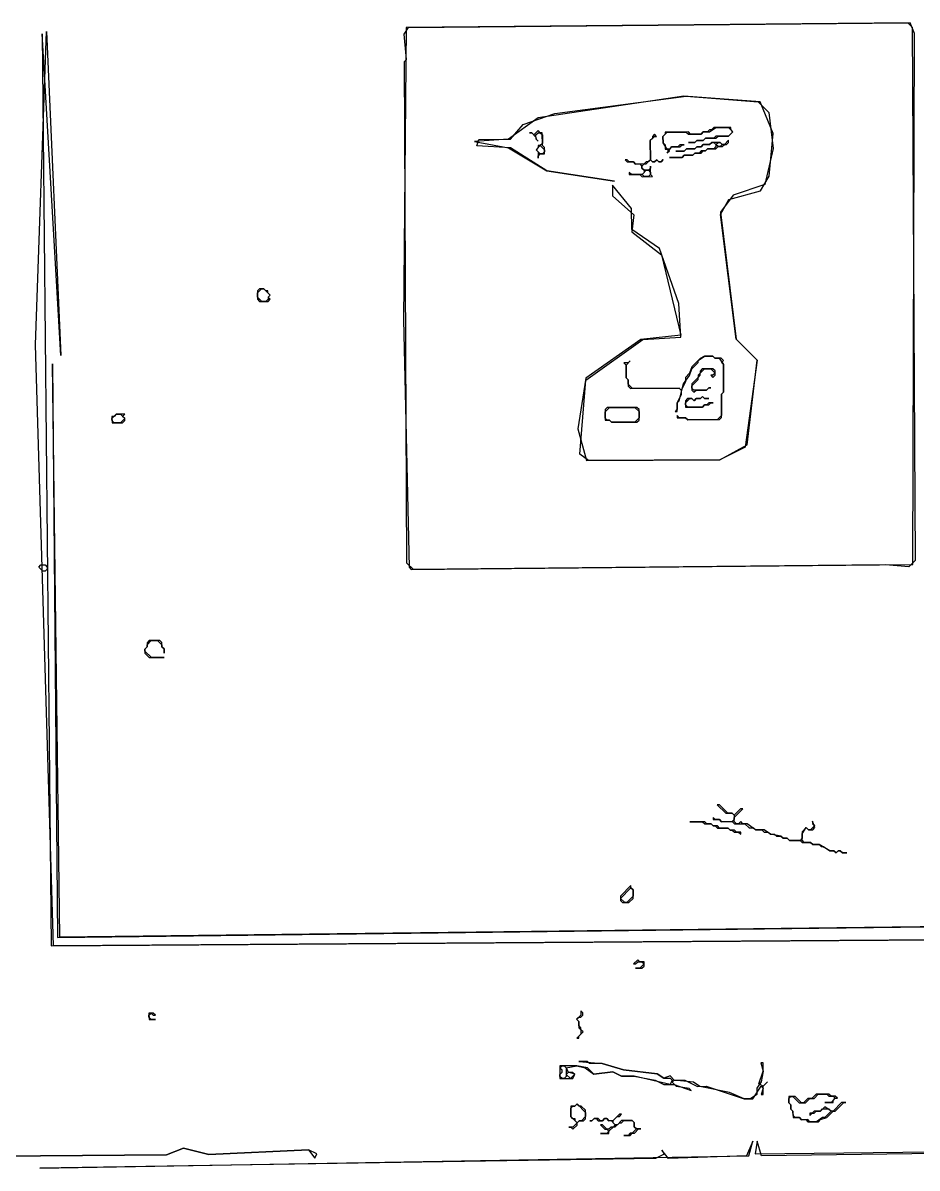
# Model space of a CAD drawing. Header units: inches. Extents: x 0 to 116, y 1 to 63.
# Drawn here: x 18.83 to 44.34, y 1.49 to 34.17 of the extents above; entities that cross this region are included whole.
import ezdxf

# ---------------------------------------------------------------- set-up
doc = ezdxf.new("R2010")
doc.units = ezdxf.units.IN

msp = doc.modelspace()

# ---------------------------------------------------------------- linework, layer by layer
for points in [[(29.76936, 34.03869), (29.69221, 25.70297), (29.85001, 18.6369), (29.91072, 18.57682), (44.22501, 18.71217), (44.26643, 33.87299), (44.14405, 34.17436)], [(29.76936, 34.03869), (29.69221, 25.70297), (29.85001, 18.6369), (29.91072, 18.57682), (44.22501, 18.71217), (44.26643, 33.87299), (44.14405, 34.17436)], [(29.82976, 34.039), (44.08365, 34.17404), (44.20508, 34.05387), (44.28478, 18.83328), (44.10453, 18.65114), (43.43982, 18.70806), (29.97112, 18.57713), (29.78898, 18.75738), (29.71402, 33.07199), (29.77411, 33.1327), (29.70991, 33.85717)], [(19.38134, 33.86349), (19.63844, 7.83208), (57.56881, 8.09109), (19.69884, 7.8324), (19.18623, 24.98355), (19.50182, 33.92453), (19.9126, 24.68535)], [(19.38134, 33.86349), (19.63844, 7.83208), (57.56881, 8.09109), (19.69884, 7.8324), (19.18623, 24.98355), (19.50182, 33.92453), (19.9126, 24.68535)], [(39.86741, 31.91713), (37.69209, 32.08695), (33.52771, 31.46113), (32.68529, 30.85271), (31.71922, 30.78725), (32.68655, 30.61112), (33.77721, 29.95242), (35.71157, 29.66054), (33.77721, 29.95242), (32.74695, 30.61143), (31.78025, 30.66677), (31.8397, 30.84829), (32.74568, 30.85303), (33.10587, 31.27772), (34.01027, 31.58446), (37.75249, 32.08726), (39.80701, 31.91682), (40.11059, 31.6164), (40.23676, 30.59025), (40.00054, 29.5622), (39.09614, 29.25546), (38.73627, 28.77037), (39.17804, 25.14863), (39.7852, 24.5478), (39.43577, 22.06954), (38.71287, 21.70335), (34.96813, 21.68374), (34.72558, 21.86367), (34.89571, 23.97859), (36.52048, 25.13472), (37.60735, 25.20081), (37.54189, 26.16688), (36.99007, 27.73441), (36.20204, 28.27389), (36.19887, 28.87788), (35.6518, 29.53943), (35.65338, 29.23743), (36.26022, 28.697), (36.20235, 28.21349), (37.05142, 27.55353), (37.60703, 25.26121), (36.46008, 25.1344), (34.89539, 24.03899), (34.66139, 22.58815), (34.90773, 21.68342), (38.71287, 21.70335), (39.49585, 22.13025), (39.7852, 24.5478), (39.17804, 25.14863), (38.73659, 28.70997), (38.97597, 29.13403), (39.88069, 29.38037), (40.12008, 29.80443), (40.23455, 31.01304)], [(33.52961, 31.09874), (33.40944, 30.97731), (33.34873, 31.03739), (33.28833, 31.03707), (33.34873, 31.03739), (33.47016, 30.91722), (33.47047, 30.85682), (33.53119, 30.79674), (33.47047, 30.85682), (33.46984, 30.97762), (33.52993, 31.03834), (33.59032, 31.03865), (33.65104, 30.97857), (33.6523, 30.73697), (33.59222, 30.67626), (33.53182, 30.67594), (33.53214, 30.61554), (33.47206, 30.55483), (33.53277, 30.49475), (33.53372, 30.31355), (33.5334, 30.37395), (33.59349, 30.43466), (33.71429, 30.43529), (33.71334, 30.61649), (33.65262, 30.67658), (33.65072, 31.03897), (33.59032, 31.03865)], [(39.08665, 31.06743), (38.96648, 30.946), (38.60409, 30.9441), (38.54401, 30.88339), (38.30241, 30.88212), (38.24233, 30.82141), (38.06113, 30.82046), (38.00105, 30.75974), (37.81985, 30.7588), (38.00105, 30.75974), (38.06113, 30.82046), (38.24233, 30.82141), (38.30241, 30.88212), (38.6044, 30.88371), (38.66449, 30.94442), (38.96648, 30.946), (39.08665, 31.06743), (39.02593, 31.12752), (39.02562, 31.18792), (38.54242, 31.18539), (38.48234, 31.12467), (38.42194, 31.12435), (38.36186, 31.06364), (38.24106, 31.06301), (38.18098, 31.00229), (37.87898, 31.00071), (37.81827, 31.06079), (37.15388, 31.05731), (37.15419, 30.99691), (37.09411, 30.9362), (37.09506, 30.755), (37.15577, 30.69492), (37.15641, 30.57412), (37.2168, 30.57444), (37.27752, 30.51435), (37.21744, 30.45364), (37.33729, 30.63547), (37.57888, 30.63673), (37.63897, 30.69745), (37.69937, 30.69776), (37.57857, 30.69713), (37.51848, 30.63642), (37.33729, 30.63547), (37.2772, 30.57475), (37.2168, 30.57444), (37.09506, 30.755), (37.09411, 30.9362), (37.21427, 31.05763), (37.75787, 31.06048), (37.81858, 31.00039), (38.18098, 31.00229), (38.24106, 31.06301), (38.42226, 31.06395), (38.60282, 31.1857), (38.96522, 31.1876)], [(36.8522, 30.99533), (36.79211, 30.93462), (36.79243, 30.87422), (36.73235, 30.8135), (36.73519, 30.26991), (36.67511, 30.20919), (36.61471, 30.20888), (36.55463, 30.14816), (36.31303, 30.1469), (36.25232, 30.20698), (36.13152, 30.20635), (36.0708, 30.26643), (36.0104, 30.26611), (36.07112, 30.20603), (36.25232, 30.20698), (36.31303, 30.1469), (36.43383, 30.14753), (36.49454, 30.08745), (36.49486, 30.02705), (36.55558, 29.96697), (36.55589, 29.90657), (36.49581, 29.84585), (36.19381, 29.84427), (36.1331, 29.90435), (36.13341, 29.84395), (36.43541, 29.84553), (36.49613, 29.78545), (36.79812, 29.78703), (36.73741, 29.84712), (36.73614, 30.08871), (36.73646, 30.02831), (36.67637, 29.9676), (36.55558, 29.96697), (36.49486, 30.02705), (36.49454, 30.08745), (36.55463, 30.14816), (36.61503, 30.14848), (36.73519, 30.26991), (36.79591, 30.20983), (36.85631, 30.21014), (36.91639, 30.27086), (36.97711, 30.21078), (37.0375, 30.21109), (37.09759, 30.27181), (37.0375, 30.21109), (36.97711, 30.21078), (36.91639, 30.27086), (36.85631, 30.21014), (36.79591, 30.20983), (36.73519, 30.26991), (36.73235, 30.8135), (36.85251, 30.93493), (36.91291, 30.93525)], [(38.96712, 30.8252), (38.84695, 30.70377), (38.78655, 30.70346), (38.72584, 30.76354), (38.48424, 30.76227), (38.42416, 30.70156), (38.24296, 30.70061), (38.18288, 30.63989), (38.06208, 30.63926), (38.00199, 30.57855), (37.7604, 30.57728), (37.70031, 30.51657), (37.45872, 30.5153), (37.70031, 30.51657), (37.7604, 30.57728), (38.00199, 30.57855), (38.06208, 30.63926), (38.18288, 30.63989), (38.24296, 30.70061), (38.42416, 30.70156), (38.48424, 30.76227), (38.54464, 30.76259), (38.60535, 30.70251), (38.60567, 30.64211), (38.54559, 30.58139), (38.36439, 30.58044), (38.30431, 30.51973), (38.18351, 30.5191), (38.12342, 30.45838), (38.00263, 30.45775), (37.94254, 30.39703), (37.70095, 30.39577), (37.64086, 30.33505), (37.27847, 30.33316), (37.64086, 30.33505), (37.70095, 30.39577), (37.94254, 30.39703), (38.00263, 30.45775), (38.18382, 30.4587), (38.24391, 30.51941), (38.30431, 30.51973), (38.36439, 30.58044), (38.60599, 30.58171), (38.66607, 30.64242), (38.78687, 30.64306), (38.84695, 30.70377), (38.90735, 30.70409), (38.96743, 30.7648)], [(38.60535, 30.70251), (38.66544, 30.76322), (38.72584, 30.76354), (38.78655, 30.70346), (38.72647, 30.64274), (38.66607, 30.64242)], [(33.59222, 30.67626), (33.71365, 30.55609), (33.71397, 30.49569), (33.65389, 30.43498), (33.59349, 30.43466), (33.47206, 30.55483)], [(36.49581, 29.84585), (36.61598, 29.96728), (36.67637, 29.9676), (36.73709, 29.90751), (36.73741, 29.84712), (36.67732, 29.7864), (36.55653, 29.78577)], [(25.58032, 26.58745), (25.52024, 26.52674), (25.5215, 26.28514), (25.58222, 26.22506), (25.82382, 26.22632), (25.8839, 26.28704), (25.82318, 26.34712), (25.88327, 26.40784), (25.82255, 26.46792), (25.82223, 26.52832), (25.76183, 26.528), (25.70112, 26.58809)], [(25.58032, 26.58745), (25.52024, 26.52674), (25.5215, 26.28514), (25.58222, 26.22506), (25.82382, 26.22632), (25.8839, 26.28704), (25.82318, 26.34712), (25.88327, 26.40784), (25.82255, 26.46792), (25.82223, 26.52832), (25.76183, 26.528), (25.70112, 26.58809)], [(25.64072, 26.58777), (25.70112, 26.58809), (25.88327, 26.40784), (25.82318, 26.34712), (25.8235, 26.28672), (25.76342, 26.22601), (25.64262, 26.22537), (25.52119, 26.34554), (25.52055, 26.46634)], [(38.81881, 24.54274), (38.75809, 24.60282), (38.5769, 24.60188), (38.51618, 24.66196), (38.27458, 24.66069), (38.1541, 24.59966), (37.91377, 24.3568), (37.85432, 24.17529), (37.73415, 24.05386), (37.73479, 23.93306), (37.61525, 23.69083), (37.55454, 23.75091), (36.22576, 23.74395), (36.10432, 23.86412), (36.10369, 23.98492), (36.04298, 24.045), (36.04108, 24.4074), (36.16125, 24.52883), (36.10116, 24.46811), (35.98036, 24.46748), (36.04108, 24.4074), (36.04298, 24.045), (36.10369, 23.98492), (36.10464, 23.80372), (36.16536, 23.74364), (37.55454, 23.75091), (37.61525, 23.69083), (37.61589, 23.57003), (37.49635, 23.3278), (37.4973, 23.1466), (37.43722, 23.08589), (37.49762, 23.0862), (37.49635, 23.3278), (37.55643, 23.38852), (37.6747, 23.87234), (37.85464, 24.11489), (37.91409, 24.2964), (38.09433, 24.47855), (38.09402, 24.53895), (38.27458, 24.66069), (38.51618, 24.66196), (38.5769, 24.60188), (38.69769, 24.60251), (38.81944, 24.42194), (38.82355, 23.63675), (38.76347, 23.57604), (38.76663, 22.97205), (38.64647, 22.85062), (37.80088, 22.84619), (37.74016, 22.90627), (37.55896, 22.90532), (37.49825, 22.96541), (37.49857, 22.90501), (37.74016, 22.90627), (37.80088, 22.84619), (38.70687, 22.85093), (38.76695, 22.91165), (38.76347, 23.57604), (38.82355, 23.63675), (38.81944, 24.42194), (38.75873, 24.48203)], [(19.67227, 24.44249), (19.81837, 8.07463), (55.51302, 8.50313), (19.87877, 8.07495)], [(19.67227, 24.44249), (19.81837, 8.07463), (55.51302, 8.50313), (19.87877, 8.07495)], [(38.51808, 24.29956), (38.21608, 24.29798), (38.156, 24.23727), (38.15632, 24.17687), (38.09623, 24.11615), (38.09655, 24.05575), (37.9163, 23.87361), (37.91725, 23.69241), (37.97796, 23.63233), (38.03805, 23.69304), (38.34004, 23.69462), (38.40013, 23.75534), (38.46052, 23.75565), (38.40013, 23.75534), (38.34004, 23.69462), (37.97765, 23.69273), (37.91693, 23.75281), (37.91662, 23.81321), (38.09686, 23.99535), (38.09655, 24.05575), (38.15663, 24.11647), (38.15632, 24.17687), (38.27648, 24.2983), (38.45768, 24.29925), (38.57911, 24.17908), (38.51903, 24.11837), (38.45863, 24.11805), (38.51934, 24.05797), (38.57943, 24.11868), (38.57879, 24.23948)], [(38.52314, 23.33318), (38.40234, 23.33254), (38.34226, 23.27183), (38.28186, 23.27151), (38.22177, 23.2108), (37.79898, 23.20858), (37.73826, 23.26867), (37.73795, 23.32907), (37.85811, 23.4505), (37.91851, 23.45081), (37.97923, 23.39073), (38.03931, 23.45144), (38.16011, 23.45208), (38.22019, 23.51279), (38.28091, 23.45271), (38.40171, 23.45334), (38.28091, 23.45271), (38.22019, 23.51279), (38.16011, 23.45208), (38.03931, 23.45144), (37.97923, 23.39073), (37.91851, 23.45081), (37.79772, 23.45018), (37.73763, 23.38946), (37.73858, 23.20827), (38.22177, 23.2108), (38.28186, 23.27151), (38.40266, 23.27214), (38.46274, 23.33286)], [(21.37135, 22.94136), (21.3723, 22.76017), (21.6743, 22.76175), (21.73438, 22.82246), (21.73407, 22.88286), (21.67335, 22.94295), (21.73343, 23.00366), (21.49184, 23.0024), (21.43175, 22.94168)], [(21.37135, 22.94136), (21.3723, 22.76017), (21.6743, 22.76175), (21.73438, 22.82246), (21.73407, 22.88286), (21.67335, 22.94295), (21.73343, 23.00366), (21.49184, 23.0024), (21.43175, 22.94168)], [(21.37199, 22.82057), (21.37167, 22.88097), (21.49184, 23.0024), (21.61263, 23.00303), (21.73407, 22.88286), (21.6139, 22.76143), (21.4327, 22.76048)], [(35.44373, 23.13585), (35.44531, 22.83385), (35.56611, 22.83449), (35.62682, 22.7744), (36.35161, 22.7782), (36.4117, 22.83891), (36.41012, 23.14091), (36.3494, 23.20099), (35.50381, 23.19657)], [(35.44404, 23.07545), (35.56421, 23.19688), (36.289, 23.20068), (36.41043, 23.08051), (36.41138, 22.89931), (36.29121, 22.77788), (35.62682, 22.7744), (35.56611, 22.83449), (35.50571, 22.83417), (35.44499, 22.89425)], [(19.27984, 18.64195), (19.33992, 18.70267), (19.46072, 18.7033), (19.52143, 18.64322), (19.52175, 18.58282), (19.46167, 18.52211), (19.40127, 18.52179)], [(22.43166, 16.54443), (22.37158, 16.48371), (22.37221, 16.36292), (22.31213, 16.3022), (22.31276, 16.1814), (22.43419, 16.06124), (22.85699, 16.06345), (22.49459, 16.06155), (22.31245, 16.2418), (22.31213, 16.3022), (22.37221, 16.36292), (22.3719, 16.42331), (22.49206, 16.54475), (22.67326, 16.54569), (22.79469, 16.42553), (22.79501, 16.36513), (22.85572, 16.30505), (22.85635, 16.18425), (22.85572, 16.30505), (22.79501, 16.36513), (22.79437, 16.48593), (22.73366, 16.54601)], [(22.43166, 16.54443), (22.37158, 16.48371), (22.37221, 16.36292), (22.31213, 16.3022), (22.31276, 16.1814), (22.43419, 16.06124), (22.85699, 16.06345), (22.49459, 16.06155), (22.31245, 16.2418), (22.31213, 16.3022), (22.37221, 16.36292), (22.3719, 16.42331), (22.49206, 16.54475), (22.67326, 16.54569), (22.79469, 16.42553), (22.79501, 16.36513), (22.85572, 16.30505), (22.85635, 16.18425), (22.85572, 16.30505), (22.79501, 16.36513), (22.79437, 16.48593), (22.73366, 16.54601)], [(38.52472, 11.49462), (38.52504, 11.43422), (38.70624, 11.43517), (38.76695, 11.37509), (39.06895, 11.37667), (39.12966, 11.31659), (39.43166, 11.31817), (39.55309, 11.198), (39.67389, 11.19864), (39.7346, 11.13855), (39.9158, 11.1395), (39.97652, 11.07942), (40.09732, 11.08005), (40.15803, 11.01997), (40.27883, 11.0206), (40.33955, 10.96052), (40.46034, 10.96115), (40.52106, 10.90107), (40.64186, 10.9017), (40.70257, 10.84162), (41.00457, 10.8432), (41.06528, 10.78311), (41.30688, 10.78438), (41.3676, 10.7243), (41.54879, 10.72525), (41.60951, 10.66516), (41.66991, 10.66548), (41.85174, 10.54563), (41.97254, 10.54626), (42.03325, 10.48618), (42.09334, 10.54689), (42.15373, 10.54721), (42.21445, 10.48713), (42.33525, 10.48776), (42.21445, 10.48713), (42.15373, 10.54721), (42.09334, 10.54689), (42.03325, 10.48618), (41.97254, 10.54626), (41.85174, 10.54563), (41.54879, 10.72525), (41.3676, 10.7243), (41.30688, 10.78438), (41.12568, 10.78343), (41.06497, 10.84351), (41.06402, 11.02471), (41.18387, 11.20654), (41.24458, 11.14646), (41.36538, 11.14709), (41.42547, 11.20781), (41.36412, 11.38869), (41.36443, 11.32829), (41.42515, 11.26821), (41.30498, 11.14677), (41.24458, 11.14646), (41.18387, 11.20654), (41.0637, 11.08511), (41.06465, 10.90391), (41.00457, 10.8432), (40.70257, 10.84162), (40.64186, 10.9017), (40.52106, 10.90107), (40.46034, 10.96115), (40.15803, 11.01997), (39.9762, 11.13982), (39.7346, 11.13855), (39.49206, 11.31848), (39.37126, 11.31785), (39.31055, 11.37794), (39.25046, 11.31722), (39.19006, 11.3169), (39.12935, 11.37699), (39.12872, 11.49778), (39.36905, 11.74065), (39.30865, 11.74033), (39.1284, 11.55818), (39.06768, 11.61827), (38.94689, 11.61763), (38.70402, 11.85797), (38.64362, 11.85765), (38.88649, 11.61732), (39.06768, 11.61827), (39.1284, 11.55818), (39.12903, 11.43739), (39.06895, 11.37667), (38.76695, 11.37509), (38.70624, 11.43517), (38.58544, 11.43454)], [(38.52472, 11.49462), (38.52504, 11.43422), (38.70624, 11.43517), (38.76695, 11.37509), (39.06895, 11.37667), (39.12966, 11.31659), (39.43166, 11.31817), (39.55309, 11.198), (39.67389, 11.19864), (39.7346, 11.13855), (39.9158, 11.1395), (39.97652, 11.07942), (40.09732, 11.08005), (40.15803, 11.01997), (40.27883, 11.0206), (40.33955, 10.96052), (40.46034, 10.96115), (40.52106, 10.90107), (40.64186, 10.9017), (40.70257, 10.84162), (41.00457, 10.8432), (41.06528, 10.78311), (41.30688, 10.78438), (41.3676, 10.7243), (41.54879, 10.72525), (41.60951, 10.66516), (41.66991, 10.66548), (41.85174, 10.54563), (41.97254, 10.54626), (42.03325, 10.48618), (42.09334, 10.54689), (42.15373, 10.54721), (42.21445, 10.48713), (42.33525, 10.48776), (42.21445, 10.48713), (42.15373, 10.54721), (42.09334, 10.54689), (42.03325, 10.48618), (41.97254, 10.54626), (41.85174, 10.54563), (41.54879, 10.72525), (41.3676, 10.7243), (41.30688, 10.78438), (41.12568, 10.78343), (41.06497, 10.84351), (41.06402, 11.02471), (41.18387, 11.20654), (41.24458, 11.14646), (41.36538, 11.14709), (41.42547, 11.20781), (41.36412, 11.38869), (41.36443, 11.32829), (41.42515, 11.26821), (41.30498, 11.14677), (41.24458, 11.14646), (41.18387, 11.20654), (41.0637, 11.08511), (41.06465, 10.90391), (41.00457, 10.8432), (40.70257, 10.84162), (40.64186, 10.9017), (40.52106, 10.90107), (40.46034, 10.96115), (40.15803, 11.01997), (39.9762, 11.13982), (39.7346, 11.13855), (39.49206, 11.31848), (39.37126, 11.31785), (39.31055, 11.37794), (39.25046, 11.31722), (39.19006, 11.3169), (39.12935, 11.37699), (39.12872, 11.49778), (39.36905, 11.74065), (39.30865, 11.74033), (39.1284, 11.55818), (39.06768, 11.61827), (38.94689, 11.61763), (38.70402, 11.85797), (38.64362, 11.85765), (38.88649, 11.61732), (39.06768, 11.61827), (39.1284, 11.55818), (39.12903, 11.43739), (39.06895, 11.37667), (38.76695, 11.37509), (38.70624, 11.43517), (38.58544, 11.43454)], [(37.86097, 11.37035), (38.22336, 11.37224), (38.28408, 11.31216), (38.46527, 11.31311), (38.52599, 11.25303), (38.58639, 11.25334), (38.6471, 11.19326), (38.9491, 11.19484), (39.00981, 11.13476), (39.07021, 11.13507), (39.13093, 11.07499), (39.25173, 11.07562), (39.31244, 11.01554), (39.31213, 11.07594), (39.19133, 11.07531), (39.13061, 11.13539), (39.00981, 11.13476), (38.9491, 11.19484), (38.7075, 11.19358), (38.64679, 11.25366), (38.52599, 11.25303), (38.46527, 11.31311), (38.34448, 11.31248), (38.28376, 11.37256)], [(37.86097, 11.37035), (38.22336, 11.37224), (38.28408, 11.31216), (38.46527, 11.31311), (38.52599, 11.25303), (38.58639, 11.25334), (38.6471, 11.19326), (38.9491, 11.19484), (39.00981, 11.13476), (39.07021, 11.13507), (39.13093, 11.07499), (39.25173, 11.07562), (39.31244, 11.01554), (39.31213, 11.07594), (39.19133, 11.07531), (39.13061, 11.13539), (39.00981, 11.13476), (38.9491, 11.19484), (38.7075, 11.19358), (38.64679, 11.25366), (38.52599, 11.25303), (38.46527, 11.31311), (38.34448, 11.31248), (38.28376, 11.37256)], [(36.17928, 9.54952), (35.87886, 9.24594), (35.87949, 9.12514), (35.94021, 9.06506), (36.12141, 9.06601), (36.24157, 9.18744), (36.24031, 9.42903), (36.17959, 9.48912)], [(36.17928, 9.54952), (35.87886, 9.24594), (35.87949, 9.12514), (35.94021, 9.06506), (36.12141, 9.06601), (36.24157, 9.18744), (36.24031, 9.42903), (36.17959, 9.48912)], [(36.17959, 9.48912), (36.24031, 9.42903), (36.24126, 9.24784), (36.06101, 9.06569), (36.00061, 9.06537), (35.87918, 9.18554)], [(36.37154, 7.43649), (36.25138, 7.31506), (36.31178, 7.31538), (36.37186, 7.37609), (36.49266, 7.37673), (36.55337, 7.31664), (36.43321, 7.19521), (36.31241, 7.19458), (36.49361, 7.19553), (36.55369, 7.25624), (36.55306, 7.37704), (36.43226, 7.37641)], [(36.37154, 7.43649), (36.25138, 7.31506), (36.31178, 7.31538), (36.37186, 7.37609), (36.49266, 7.37673), (36.55337, 7.31664), (36.43321, 7.19521), (36.31241, 7.19458), (36.49361, 7.19553), (36.55369, 7.25624), (36.55306, 7.37704), (36.43226, 7.37641)], [(22.42692, 5.91386), (22.42787, 5.73266), (22.60907, 5.73361), (22.48827, 5.73298), (22.42756, 5.79306), (22.42724, 5.85346), (22.48732, 5.91417), (22.54804, 5.85409), (22.60844, 5.85441), (22.54772, 5.91449)], [(22.42692, 5.91386), (22.42787, 5.73266), (22.60907, 5.73361), (22.48827, 5.73298), (22.42756, 5.79306), (22.42724, 5.85346), (22.48732, 5.91417), (22.54804, 5.85409), (22.60844, 5.85441), (22.54772, 5.91449)], [(34.74836, 5.97837), (34.74899, 5.85758), (34.62882, 5.73614), (34.68954, 5.67606), (34.69049, 5.49486), (34.7512, 5.43478), (34.75183, 5.31398), (34.63167, 5.19255), (34.69207, 5.19287), (34.69175, 5.25327), (34.81192, 5.3747), (34.7512, 5.43478), (34.75089, 5.49518), (34.69017, 5.55526), (34.68954, 5.67606), (34.62882, 5.73614), (34.6889, 5.79686), (34.7493, 5.79718), (34.80939, 5.85789), (34.80907, 5.91829)], [(34.74836, 5.97837), (34.74899, 5.85758), (34.62882, 5.73614), (34.68954, 5.67606), (34.69049, 5.49486), (34.7512, 5.43478), (34.75183, 5.31398), (34.63167, 5.19255), (34.69207, 5.19287), (34.69175, 5.25327), (34.81192, 5.3747), (34.7512, 5.43478), (34.75089, 5.49518), (34.69017, 5.55526), (34.68954, 5.67606), (34.62882, 5.73614), (34.6889, 5.79686), (34.7493, 5.79718), (34.80939, 5.85789), (34.80907, 5.91829)], [(34.15259, 4.40483), (34.15448, 4.04244), (34.51688, 4.04434), (34.57665, 4.16545), (34.39513, 4.2249), (34.3341, 4.34538), (34.63578, 4.40736), (34.87769, 4.34823), (35.12024, 4.1683), (35.66351, 4.23154), (35.90574, 4.11201), (36.26814, 4.11391), (36.87276, 3.99627), (37.11499, 3.87674), (37.41699, 3.87832), (37.90113, 3.69965), (37.84041, 3.75973), (37.4777, 3.81824), (37.35627, 3.9384), (37.41636, 3.99912), (37.71835, 4.0007), (38.08169, 3.8214), (38.32329, 3.82266), (39.41237, 3.46596), (39.65397, 3.46723), (39.89367, 3.83089), (39.95439, 3.7708), (39.89493, 3.58929), (39.95533, 3.5896), (39.95407, 3.8312), (40.07423, 3.95263), (39.95407, 3.8312), (39.83295, 3.89097), (39.95186, 4.254), (39.95059, 4.49559), (39.89019, 4.49528), (39.95186, 4.254), (39.89304, 3.95168), (39.77319, 3.76985), (39.77414, 3.58866), (39.59357, 3.46691), (39.41237, 3.46596), (38.98863, 3.64494), (38.14209, 3.82171), (37.96026, 3.94156), (37.41636, 3.99912), (37.29492, 4.11928), (37.11404, 4.05793), (36.93221, 4.17778), (35.96519, 4.29352), (35.36025, 4.47156), (34.99786, 4.46966), (34.93714, 4.52974), (34.69555, 4.52848), (35.36025, 4.47156), (35.96519, 4.29352), (36.93221, 4.17778), (37.11404, 4.05793), (37.29524, 4.05888), (37.35596, 3.9988), (37.29619, 3.87769), (36.26814, 4.11391), (35.90574, 4.11201), (35.66351, 4.23154), (35.12024, 4.1683), (34.93809, 4.34854), (34.63578, 4.40736)], [(34.15259, 4.40483), (34.15448, 4.04244), (34.51688, 4.04434), (34.57665, 4.16545), (34.39513, 4.2249), (34.3341, 4.34538), (34.63578, 4.40736), (34.87769, 4.34823), (35.12024, 4.1683), (35.66351, 4.23154), (35.90574, 4.11201), (36.26814, 4.11391), (36.87276, 3.99627), (37.11499, 3.87674), (37.41699, 3.87832), (37.90113, 3.69965), (37.84041, 3.75973), (37.4777, 3.81824), (37.35627, 3.9384), (37.41636, 3.99912), (37.71835, 4.0007), (38.08169, 3.8214), (38.32329, 3.82266), (39.41237, 3.46596), (39.65397, 3.46723), (39.89367, 3.83089), (39.95439, 3.7708), (39.89493, 3.58929), (39.95533, 3.5896), (39.95407, 3.8312), (40.07423, 3.95263), (39.95407, 3.8312), (39.83295, 3.89097), (39.95186, 4.254), (39.95059, 4.49559), (39.89019, 4.49528), (39.95186, 4.254), (39.89304, 3.95168), (39.77319, 3.76985), (39.77414, 3.58866), (39.59357, 3.46691), (39.41237, 3.46596), (38.98863, 3.64494), (38.14209, 3.82171), (37.96026, 3.94156), (37.41636, 3.99912), (37.29492, 4.11928), (37.11404, 4.05793), (36.93221, 4.17778), (35.96519, 4.29352), (35.36025, 4.47156), (34.99786, 4.46966), (34.93714, 4.52974), (34.69555, 4.52848), (35.36025, 4.47156), (35.96519, 4.29352), (36.93221, 4.17778), (37.11404, 4.05793), (37.29524, 4.05888), (37.35596, 3.9988), (37.29619, 3.87769), (36.26814, 4.11391), (35.90574, 4.11201), (35.66351, 4.23154), (35.12024, 4.1683), (34.93809, 4.34854), (34.63578, 4.40736)], [(34.21299, 4.40515), (34.27338, 4.40547), (34.3341, 4.34538), (34.33536, 4.10379), (34.27528, 4.04307), (34.21488, 4.04275), (34.15417, 4.10284), (34.15385, 4.16324), (34.21393, 4.22395), (34.21362, 4.28435), (34.1529, 4.34443)], [(34.33505, 4.16418), (34.39513, 4.2249), (34.51593, 4.22553), (34.57665, 4.16545), (34.45648, 4.04402)], [(42.31217, 3.36034), (42.19137, 3.35971), (41.95104, 3.11685), (41.89064, 3.11653), (41.70881, 3.23638), (41.58864, 3.11495), (41.40744, 3.114), (41.34736, 3.05329), (41.28696, 3.05297), (41.28728, 2.99257), (41.34736, 3.05329), (41.40776, 3.0536), (41.46784, 3.11432), (41.58864, 3.11495), (41.64872, 3.17567), (41.82992, 3.17661), (41.89064, 3.11653), (41.71039, 2.93439), (41.64999, 2.93407), (41.46942, 2.81232), (41.28823, 2.81137), (41.22751, 2.87146), (41.04631, 2.87051), (40.9856, 2.93059), (40.8648, 2.92996), (40.80408, 2.99004), (40.80345, 3.11084), (40.74274, 3.17092), (40.7421, 3.29172), (40.68139, 3.3518), (40.68076, 3.4726), (40.74084, 3.53332), (40.80124, 3.53363), (40.98338, 3.35338), (41.16458, 3.35433), (41.28475, 3.47576), (41.40555, 3.4764), (41.52571, 3.59783), (41.76731, 3.59909), (41.82802, 3.53901), (41.94882, 3.53964), (42.00954, 3.47956), (41.88937, 3.35813), (41.70818, 3.35718), (41.94977, 3.35844), (41.94946, 3.41884), (42.00954, 3.47956), (42.06994, 3.47988), (42.00922, 3.53996), (41.88842, 3.53933), (41.82771, 3.59941), (41.46531, 3.59751), (41.34515, 3.47608), (41.22435, 3.47545), (41.10418, 3.35402), (41.04378, 3.3537), (40.86164, 3.53395), (40.68044, 3.533), (40.68139, 3.3518), (40.7421, 3.29172), (40.74274, 3.17092), (40.80345, 3.11084), (40.8044, 2.92964), (40.9856, 2.93059), (41.04631, 2.87051), (41.16711, 2.87114), (41.22783, 2.81106), (41.52982, 2.81264), (41.58991, 2.87335), (41.77079, 2.9347), (41.95104, 3.11685), (42.01144, 3.11716), (42.25177, 3.36003)], [(42.31217, 3.36034), (42.19137, 3.35971), (41.95104, 3.11685), (41.89064, 3.11653), (41.70881, 3.23638), (41.58864, 3.11495), (41.40744, 3.114), (41.34736, 3.05329), (41.28696, 3.05297), (41.28728, 2.99257), (41.34736, 3.05329), (41.40776, 3.0536), (41.46784, 3.11432), (41.58864, 3.11495), (41.64872, 3.17567), (41.82992, 3.17661), (41.89064, 3.11653), (41.71039, 2.93439), (41.64999, 2.93407), (41.46942, 2.81232), (41.28823, 2.81137), (41.22751, 2.87146), (41.04631, 2.87051), (40.9856, 2.93059), (40.8648, 2.92996), (40.80408, 2.99004), (40.80345, 3.11084), (40.74274, 3.17092), (40.7421, 3.29172), (40.68139, 3.3518), (40.68076, 3.4726), (40.74084, 3.53332), (40.80124, 3.53363), (40.98338, 3.35338), (41.16458, 3.35433), (41.28475, 3.47576), (41.40555, 3.4764), (41.52571, 3.59783), (41.76731, 3.59909), (41.82802, 3.53901), (41.94882, 3.53964), (42.00954, 3.47956), (41.88937, 3.35813), (41.70818, 3.35718), (41.94977, 3.35844), (41.94946, 3.41884), (42.00954, 3.47956), (42.06994, 3.47988), (42.00922, 3.53996), (41.88842, 3.53933), (41.82771, 3.59941), (41.46531, 3.59751), (41.34515, 3.47608), (41.22435, 3.47545), (41.10418, 3.35402), (41.04378, 3.3537), (40.86164, 3.53395), (40.68044, 3.533), (40.68139, 3.3518), (40.7421, 3.29172), (40.74274, 3.17092), (40.80345, 3.11084), (40.8044, 2.92964), (40.9856, 2.93059), (41.04631, 2.87051), (41.16711, 2.87114), (41.22783, 2.81106), (41.52982, 2.81264), (41.58991, 2.87335), (41.77079, 2.9347), (41.95104, 3.11685), (42.01144, 3.11716), (42.25177, 3.36003)], [(34.64147, 3.32018), (34.58139, 3.25946), (34.46059, 3.25883), (34.46217, 2.95683), (34.64432, 2.77659), (34.52415, 2.65515), (34.40335, 2.65452), (34.46375, 2.65484), (34.52447, 2.59476), (34.64463, 2.71619), (34.64432, 2.77659), (34.7044, 2.8373), (34.8252, 2.83793), (34.88528, 2.89865), (34.88402, 3.14025), (34.76259, 3.26041), (34.70219, 3.26009)], [(34.64147, 3.32018), (34.58139, 3.25946), (34.46059, 3.25883), (34.46217, 2.95683), (34.64432, 2.77659), (34.52415, 2.65515), (34.40335, 2.65452), (34.46375, 2.65484), (34.52447, 2.59476), (34.64463, 2.71619), (34.64432, 2.77659), (34.7044, 2.8373), (34.8252, 2.83793), (34.88528, 2.89865), (34.88402, 3.14025), (34.76259, 3.26041), (34.70219, 3.26009)], [(34.64147, 3.32018), (34.88433, 3.07985), (34.88497, 2.95905), (34.7648, 2.83762), (34.7044, 2.8373), (34.64432, 2.77659), (34.5836, 2.83667), (34.58329, 2.89707), (34.52289, 2.89675), (34.46217, 2.95683), (34.46091, 3.19843), (34.52099, 3.25915), (34.58139, 3.25946)], [(36.45724, 2.60488), (36.33644, 2.60424), (36.27573, 2.66433), (36.2751, 2.78512), (36.21438, 2.84521), (35.91238, 2.84363), (35.79222, 2.72219), (35.73182, 2.72188), (35.6711, 2.78196), (35.67079, 2.84236), (35.79095, 2.96379), (35.85135, 2.96411), (35.91144, 3.02482), (35.85104, 3.02451), (35.67079, 2.84236), (35.54999, 2.84173), (35.48927, 2.90181), (35.42887, 2.90149), (35.36879, 2.84078), (35.30839, 2.84046), (35.24768, 2.90055), (35.12688, 2.89991), (35.0668, 2.8392), (35.0064, 2.83888), (35.0668, 2.8392), (35.12688, 2.89991), (35.18728, 2.90023), (35.24799, 2.84015), (35.36879, 2.84078), (35.42887, 2.90149), (35.48927, 2.90181), (35.54999, 2.84173), (35.61039, 2.84204), (35.73182, 2.72188), (35.67174, 2.66116), (35.61134, 2.66085), (35.55125, 2.60013), (35.49086, 2.59982), (35.36942, 2.71998), (35.30903, 2.71966), (35.43046, 2.5995), (35.49086, 2.59982), (35.55157, 2.53973), (35.49149, 2.47902), (35.31029, 2.47807), (35.55189, 2.47933), (35.55157, 2.53973), (35.67174, 2.66116), (35.73214, 2.66148), (35.8523, 2.78291), (35.9127, 2.78323), (35.97278, 2.84394), (36.21438, 2.84521), (36.2751, 2.78512), (36.27573, 2.66433), (36.33644, 2.60424), (36.21628, 2.48281), (36.15588, 2.4825), (36.0958, 2.42178), (35.975, 2.42115), (36.15619, 2.4221), (36.21628, 2.48281), (36.27668, 2.48313), (36.39684, 2.60456)], [(36.45724, 2.60488), (36.33644, 2.60424), (36.27573, 2.66433), (36.2751, 2.78512), (36.21438, 2.84521), (35.91238, 2.84363), (35.79222, 2.72219), (35.73182, 2.72188), (35.6711, 2.78196), (35.67079, 2.84236), (35.79095, 2.96379), (35.85135, 2.96411), (35.91144, 3.02482), (35.85104, 3.02451), (35.67079, 2.84236), (35.54999, 2.84173), (35.48927, 2.90181), (35.42887, 2.90149), (35.36879, 2.84078), (35.30839, 2.84046), (35.24768, 2.90055), (35.12688, 2.89991), (35.0668, 2.8392), (35.0064, 2.83888), (35.0668, 2.8392), (35.12688, 2.89991), (35.18728, 2.90023), (35.24799, 2.84015), (35.36879, 2.84078), (35.42887, 2.90149), (35.48927, 2.90181), (35.54999, 2.84173), (35.61039, 2.84204), (35.73182, 2.72188), (35.67174, 2.66116), (35.61134, 2.66085), (35.55125, 2.60013), (35.49086, 2.59982), (35.36942, 2.71998), (35.30903, 2.71966), (35.43046, 2.5995), (35.49086, 2.59982), (35.55157, 2.53973), (35.49149, 2.47902), (35.31029, 2.47807), (35.55189, 2.47933), (35.55157, 2.53973), (35.67174, 2.66116), (35.73214, 2.66148), (35.8523, 2.78291), (35.9127, 2.78323), (35.97278, 2.84394), (36.21438, 2.84521), (36.2751, 2.78512), (36.27573, 2.66433), (36.33644, 2.60424), (36.21628, 2.48281), (36.15588, 2.4825), (36.0958, 2.42178), (35.975, 2.42115), (36.15619, 2.4221), (36.21628, 2.48281), (36.27668, 2.48313), (36.39684, 2.60456)], [(27.21965, 1.8921), (26.97742, 2.01163), (24.13929, 1.87597), (23.41355, 2.05337), (22.93131, 1.86964), (0.16113, 1.69002), (22.93131, 1.86964), (23.41355, 2.05337), (24.13929, 1.87597), (26.97742, 2.01163), (27.15988, 1.77098)], [(27.21965, 1.8921), (26.97742, 2.01163), (24.13929, 1.87597), (23.41355, 2.05337), (22.93131, 1.86964), (0.16113, 1.69002), (22.93131, 1.86964), (23.41355, 2.05337), (24.13929, 1.87597), (26.97742, 2.01163), (27.15988, 1.77098)], [(39.6603, 2.25924), (39.48131, 1.8355), (37.24686, 1.7634), (37.0644, 2.00405), (37.12543, 1.88356), (36.88446, 1.7615), (19.30925, 1.48827), (39.54171, 1.83581)], [(39.6603, 2.25924), (39.48131, 1.8355), (37.24686, 1.7634), (37.0644, 2.00405), (37.12543, 1.88356), (36.88446, 1.7615), (19.30925, 1.48827), (39.54171, 1.83581)], [(39.72259, 1.89716), (69.19644, 2.23269), (39.90411, 1.83771), (39.78109, 2.25987)], [(39.72259, 1.89716), (69.19644, 2.23269), (39.90411, 1.83771), (39.78109, 2.25987)]]:
    msp.add_lwpolyline(points, close=True)

doc.saveas('drawing.dxf')
